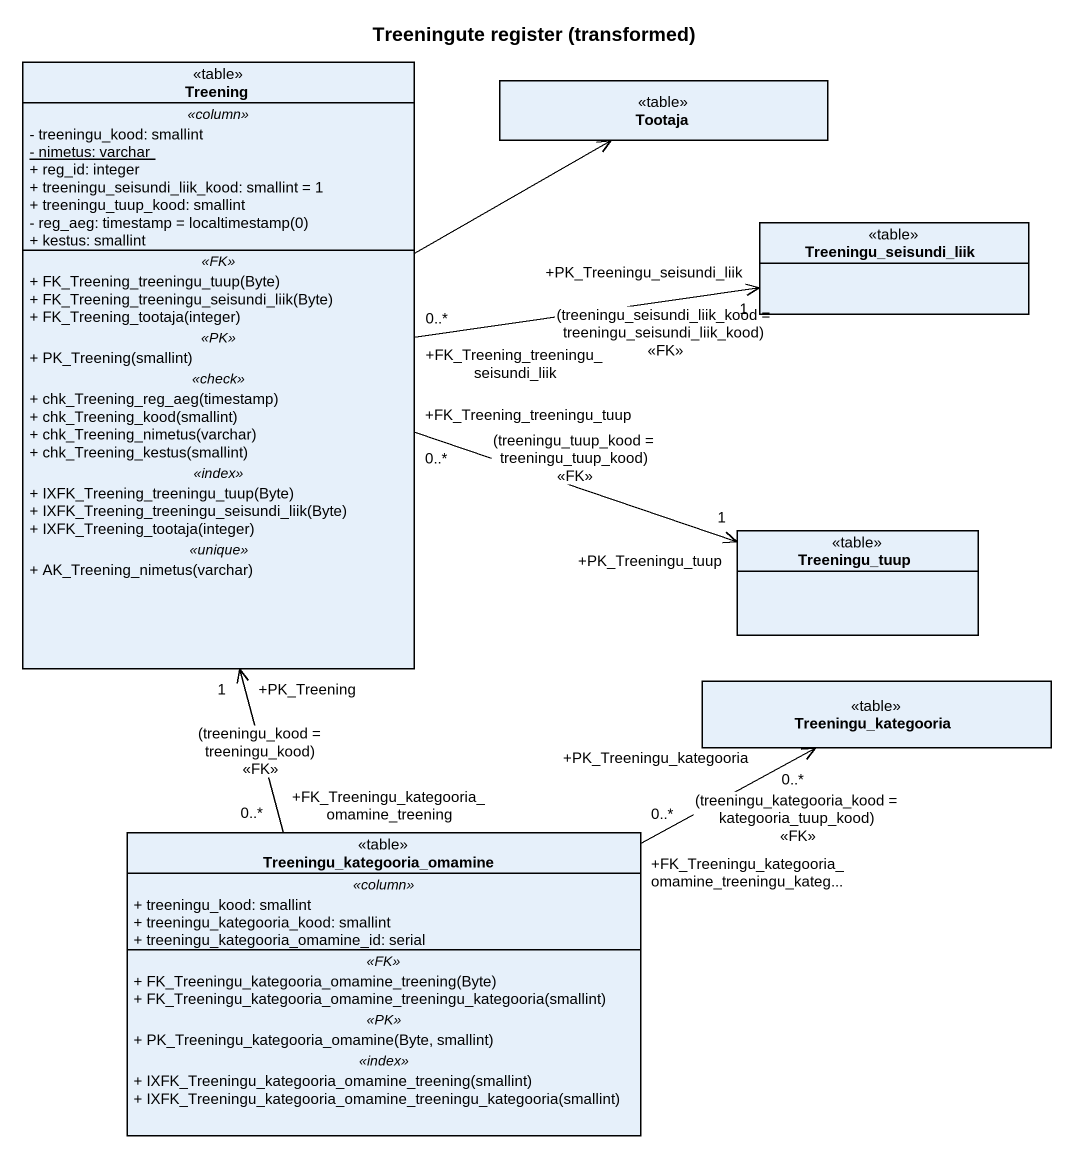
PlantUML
@startuml
title Treeningute register (transformed)
hide circle
hide empty members
skinparam classAttributeIconSize 0
class Treening <<table>> {
  .. <<column>> ..
  - treeningu_kood: smallint
  {static} - nimetus: varchar
  + reg_id: integer
  + treeningu_seisundi_liik_kood: smallint = 1
  + treeningu_tuup_kood: smallint
  {field} - reg_aeg: timestamp = localtimestamp(0)
  + kestus: smallint
  .. <<FK>> ..
  + FK_Treening_treeningu_tuup(Byte)
  + FK_Treening_treeningu_seisundi_liik(Byte)
  + FK_Treening_tootaja(integer)
  .. <<PK>> ..
  + PK_Treening(smallint)
  .. <<check>> ..
  + chk_Treening_reg_aeg(timestamp)
  + chk_Treening_kood(smallint)
  + chk_Treening_nimetus(varchar)
  + chk_Treening_kestus(smallint)
  .. <<index>> ..
  + IXFK_Treening_treeningu_tuup(Byte)
  + IXFK_Treening_treeningu_seisundi_liik(Byte)
  + IXFK_Treening_tootaja(integer)
  .. <<unique>> ..
  + AK_Treening_nimetus(varchar)
}
class Tootaja <<table>>
class Treeningu_seisundi_liik <<table>>
class Treeningu_tuup <<table>>
class Treeningu_kategooria <<table>>
class Treeningu_kategooria_omamine <<table>> {
  .. <<column>> ..
  + treeningu_kood: smallint
  + treeningu_kategooria_kood: smallint
  + treeningu_kategooria_omamine_id: serial
  .. <<FK>> ..
  + FK_Treeningu_kategooria_omamine_treening(Byte)
  + FK_Treeningu_kategooria_omamine_treeningu_kategooria(smallint)
  .. <<PK>> ..
  + PK_Treeningu_kategooria_omamine(Byte, smallint)
  .. <<index>> ..
  + IXFK_Treeningu_kategooria_omamine_treening(smallint)
  + IXFK_Treeningu_kategooria_omamine_treeningu_kategooria(smallint)
}
Treening -right-> Tootaja
Treening "+FK_Treening_treeningu_seisundi_liik\n0..*" -right-> "+PK_Treeningu_seisundi_liik\n1" Treeningu_seisundi_liik : (treeningu_seisundi_liik_kood = treeningu_seisundi_liik_kood)\n<<FK>>
Treening "+FK_Treening_treeningu_tuup\n0..*" -right-> "+PK_Treeningu_tuup\n1" Treeningu_tuup : (treeningu_tuup_kood = treeningu_tuup_kood)\n<<FK>>
Treeningu_kategooria_omamine "+FK_Treeningu_kategooria_omamine_treening\n0..*" -up-> "+PK_Treening\n1" Treening : (treeningu_kood = treeningu_kood)\n<<FK>>
Treeningu_kategooria_omamine "+FK_Treeningu_kategooria_omamine_treeningu_kateg...\n0..*" -right-> "+PK_Treeningu_kategooria\n0..*" Treeningu_kategooria : (treeningu_kategooria_kood = kategooria_tuup_kood)\n<<FK>>
@enduml
